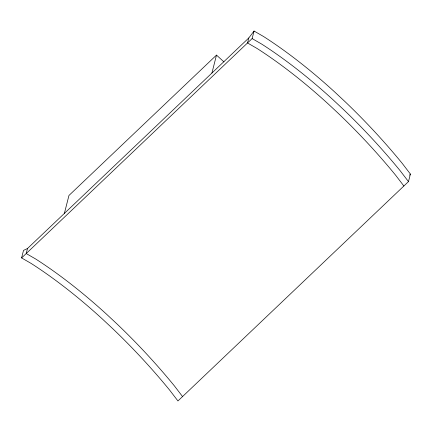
<?xml version="1.0" encoding="UTF-8"?>
<svg xmlns="http://www.w3.org/2000/svg" width="432" height="432" viewBox="0 0 432 432"><rect width="100%" height="100%" fill="white"/><g stroke="black" fill="none" stroke-linecap="round" stroke-linejoin="round"><path stroke-width="0.65" d="M21.6 257.931L23.522 250.393L27.491 248.519L248.81 37.94L254.059 31.039L263.585 36.531A229.441 76.28 46.4 0 1 334.881 92.151L345.049 101.65A229.441 76.28 46.4 0 1 402.208 163.35L410.4 174.069L408.478 181.607L177.941 400.961L169.749 390.242A229.441 76.28 46.4 0 0 112.59 328.541L102.422 319.037A229.441 76.28 46.4 0 0 31.126 263.423L21.6 257.931L252.137 38.578L254.059 31.039M27.491 248.519L26.212 253.541L35.737 259.033A229.441 76.28 46.4 0 1 107.033 314.653L117.202 324.151A229.441 76.28 46.4 0 1 174.361 385.857L182.552 396.571M64.379 213.419L68.953 195.475L216.497 55.091L223.965 61.922M211.923 73.035L216.497 55.091M248.81 37.94L247.525 42.968L257.051 48.46A229.441 76.28 46.4 0 1 328.352 104.074L338.515 113.573A229.441 76.28 46.4 0 1 395.674 175.279L403.866 185.998M409.59 175.133L410.4 174.069M252.137 38.578L261.662 44.069A229.441 76.28 46.4 0 1 332.959 99.689L343.127 109.188A229.441 76.28 46.4 0 1 400.286 170.894L408.478 181.607"/></g></svg>
